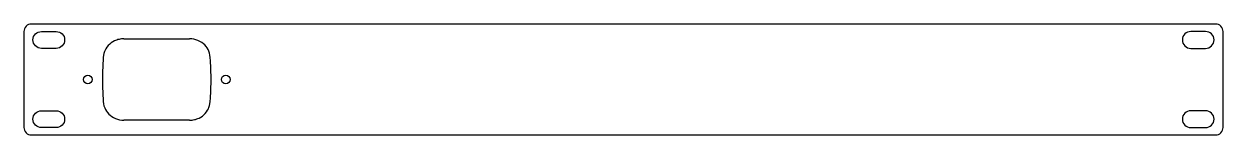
# Model space of a CAD drawing. Header units: millimetres. Extents: x -483 to 0, y -44 to 0.
import ezdxf

# ---------------------------------------------------------------- set-up
doc = ezdxf.new("R2010")
doc.units = ezdxf.units.MM
doc.layers.get('0').update_dxf_attribs({"linetype": 'CONTINUOUS'})

msp = doc.modelspace()

# ---------------------------------------------------------------- linework, layer by layer
for p, q in [((-442.38, -5.91), (-415.94, -5.91)), ((-415.94, -38.54), (-442.38, -38.54))]:
    msp.add_line(p, q)
for points in [[(-3, 0), (-479.6, 0, 0.414214), (-482.6, -3), (-482.6, -41.45, 0.414214), (-479.6, -44.45), (-3, -44.45, 0.414214), (0, -41.45), (0, -3, 0.414214)], [(-475.6, -2.98), (-469.6, -2.98, -1), (-469.6, -9.73), (-475.6, -9.73, -1)], [(-13, -2.98, 1), (-13, -9.73), (-7, -9.73, 1), (-7, -2.98)], [(-475.6, -34.73), (-469.6, -34.73, -1), (-469.6, -41.48), (-475.6, -41.48, -1)], [(-13, -34.73, 1), (-13, -41.48), (-7, -41.48, 1), (-7, -34.73)]]:
    msp.add_lwpolyline(points, format="xyb", close=True)
for centre in [(-456.91, -22.23), (-401.41, -22.23)]:
    msp.add_circle(centre, 1.75)
for points, knots in [([(-442.38, -5.91), (-443.04, -5.91), (-443.7, -5.98), (-444.98, -6.27), (-445.6, -6.48), (-447.12, -7.21), (-447.96, -7.82), (-449.5, -9.47), (-449.94, -10.36), (-450.62, -12.13), (-450.61, -12.64), (-450.76, -14.79)], [-1.66518, -1.66518, -1.66518, -1.66518, -1.477981, -1.477981, -1.291804, -1.291804, -0.999115, -0.999115, -0.647125, -0.647125, 0, 0, 0, 0]), ([(-407.57, -14.8), (-407.72, -12.61), (-407.7, -12.06), (-408.55, -10), (-409.08, -9.15), (-410.53, -7.69), (-411.43, -7.04), (-413.65, -6.13), (-414.8, -5.91), (-415.94, -5.91)], [-1.839743, -1.839743, -1.839743, -1.839743, -1.161766, -1.161766, -0.717698, -0.717698, -0.343944, -0.343944, 0, 0, 0, 0]), ([(-450.76, -14.79), (-450.93, -17.27), (-451.02, -19.75), (-451.02, -24.7), (-450.93, -27.18), (-450.76, -29.66)], [-1.487928, -1.487928, -1.487928, -1.487928, -0.743964, -0.743964, 0, 0, 0, 0]), ([(-407.57, -29.65), (-407.4, -27.18), (-407.31, -24.7), (-407.31, -19.75), (-407.4, -17.27), (-407.57, -14.8)], [-1.486545, -1.486545, -1.486545, -1.486545, -0.743273, -0.743273, 0, 0, 0, 0]), ([(-450.76, -29.66), (-450.6, -31.84), (-450.62, -32.39), (-449.77, -34.45), (-449.25, -35.3), (-447.79, -36.76), (-446.89, -37.41), (-444.68, -38.32), (-443.53, -38.54), (-442.38, -38.54)], [-1.839427, -1.839427, -1.839427, -1.839427, -1.161766, -1.161766, -0.717698, -0.717698, -0.343944, -0.343944, 0, 0, 0, 0]), ([(-415.94, -38.54), (-415.28, -38.54), (-414.63, -38.47), (-413.35, -38.18), (-412.72, -37.97), (-411.2, -37.24), (-410.36, -36.63), (-408.82, -34.98), (-408.39, -34.09), (-407.71, -32.32), (-407.72, -31.81), (-407.57, -29.65)], [-1.668959, -1.668959, -1.668959, -1.668959, -1.48116, -1.48116, -1.294387, -1.294387, -1.00103, -1.00103, -0.648215, -0.648215, 0, 0, 0, 0])]:
    msp.add_open_spline(points, degree=3, knots=knots)

doc.saveas('drawing.dxf')
